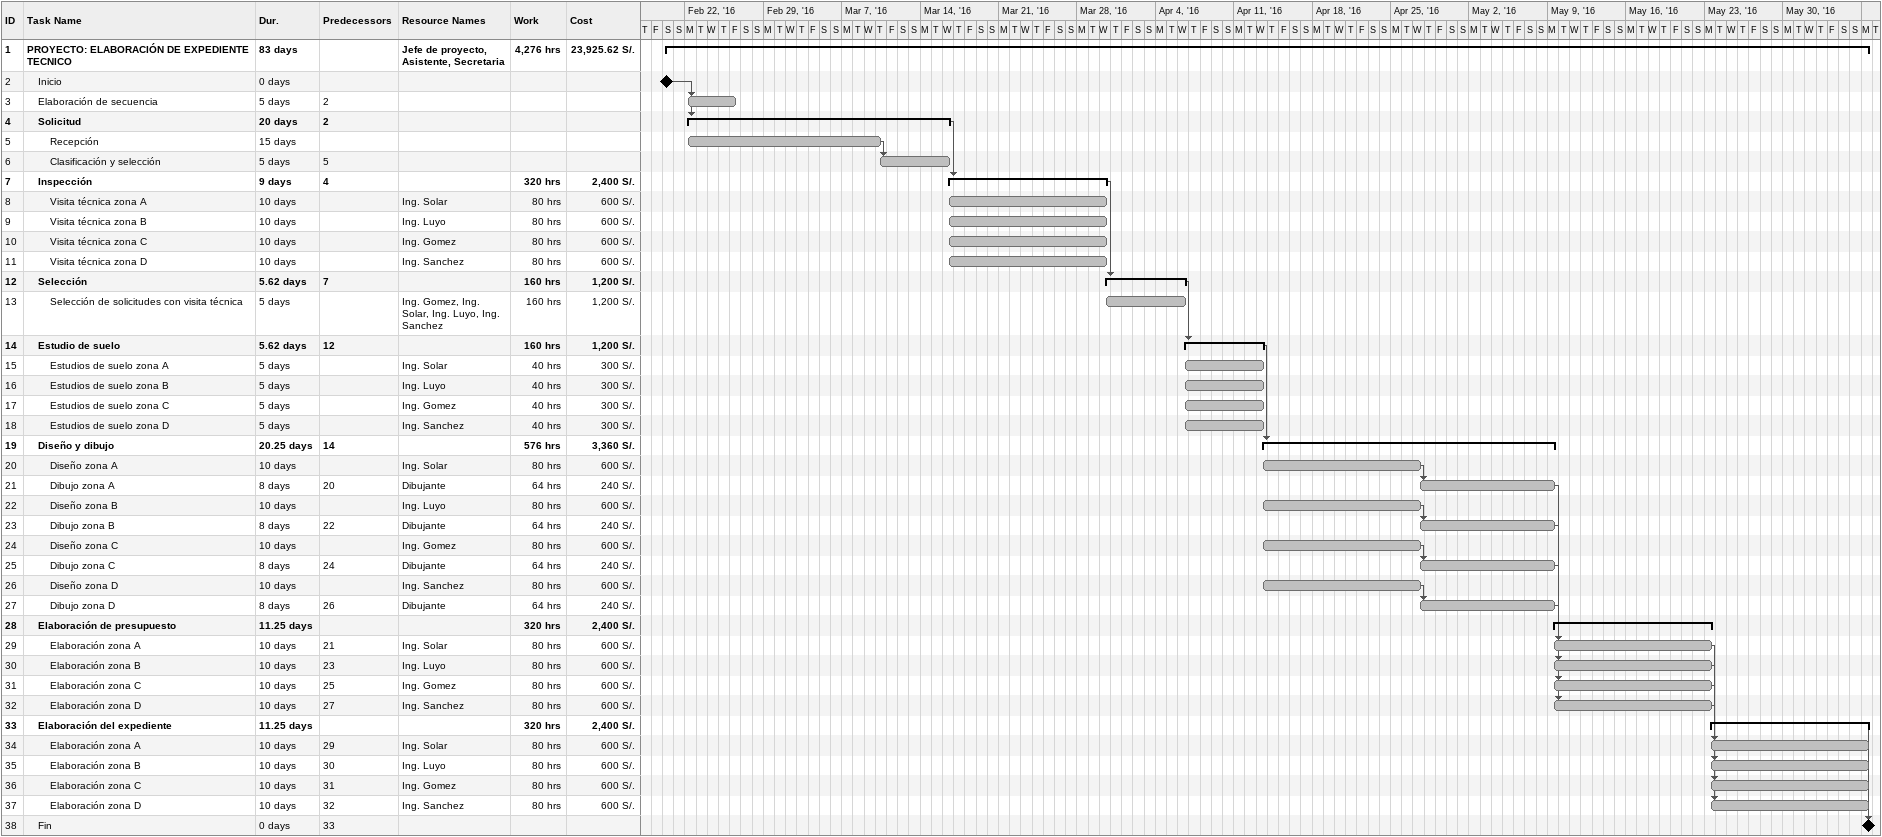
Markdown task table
| ID | Level | Task | Duration | Start | Finish | Predecessors | Resources | Work (h) | Cost (S/.) |
|---|---|---|---|---|---|---|---|---|---|
| 1 | 1 | **PROYECTO: ELABORACIÓN DE EXPEDIENTE TECNICO** | 83d | 2016-02-20 | 2016-06-06 |  | Jefe de proyecto, Asistente, Secretaria | 4276 | 23925.62 |
| 2 | 2 | Inicio | 0d | 2016-02-20 | 2016-02-20 |  |  |  |  |
| 3 | 2 | Elaboración de secuencia | 5d | 2016-02-22 | 2016-02-26 | 2 |  |  |  |
| 4 | 2 | **Solicitud** | 20d | 2016-02-22 | 2016-03-16 | 2 |  |  |  |
| 5 | 3 | Recepción | 15d | 2016-02-22 | 2016-03-10 |  |  |  |  |
| 6 | 3 | Clasificación y selección | 5d | 2016-03-10 | 2016-03-16 | 5 |  |  |  |
| 7 | 2 | **Inspección** | 9d | 2016-03-16 | 2016-03-30 | 4 |  | 320 | 2400 |
| 8 | 3 | Visita técnica zona A | 10d | 2016-03-16 | 2016-03-30 |  | Ing. Solar | 80 | 600 |
| 9 | 3 | Visita técnica zona B | 10d | 2016-03-16 | 2016-03-30 |  | Ing. Luyo | 80 | 600 |
| 10 | 3 | Visita técnica zona C | 10d | 2016-03-16 | 2016-03-30 |  | Ing. Gomez | 80 | 600 |
| 11 | 3 | Visita técnica zona D | 10d | 2016-03-16 | 2016-03-30 |  | Ing. Sanchez | 80 | 600 |
| 12 | 2 | **Selección** | 5.62d | 2016-03-30 | 2016-04-06 | 7 |  | 160 | 1200 |
| 13 | 3 | Selección de solicitudes con visita técnica | 5d | 2016-03-30 | 2016-04-06 |  | Ing. Gomez, Ing. Solar, Ing. Luyo, Ing. Sanchez | 160 | 1200 |
| 14 | 2 | **Estudio de suelo** | 5.62d | 2016-04-06 | 2016-04-13 | 12 |  | 160 | 1200 |
| 15 | 3 | Estudios de suelo zona A | 5d | 2016-04-06 | 2016-04-13 |  | Ing. Solar | 40 | 300 |
| 16 | 3 | Estudios de suelo zona B | 5d | 2016-04-06 | 2016-04-13 |  | Ing. Luyo | 40 | 300 |
| 17 | 3 | Estudios de suelo zona C | 5d | 2016-04-06 | 2016-04-13 |  | Ing. Gomez | 40 | 300 |
| 18 | 3 | Estudios de suelo zona D | 5d | 2016-04-06 | 2016-04-13 |  | Ing. Sanchez | 40 | 300 |
| 19 | 2 | **Diseño y dibujo** | 20.25d | 2016-04-13 | 2016-05-09 | 14 |  | 576 | 3360 |
| 20 | 3 | Diseño zona A | 10d | 2016-04-13 | 2016-04-27 |  | Ing. Solar | 80 | 600 |
| 21 | 3 | Dibujo zona A | 8d | 2016-04-27 | 2016-05-09 | 20 | Dibujante | 64 | 240 |
| 22 | 3 | Diseño zona B | 10d | 2016-04-13 | 2016-04-27 |  | Ing. Luyo | 80 | 600 |
| 23 | 3 | Dibujo zona B | 8d | 2016-04-27 | 2016-05-09 | 22 | Dibujante | 64 | 240 |
| 24 | 3 | Diseño zona C | 10d | 2016-04-13 | 2016-04-27 |  | Ing. Gomez | 80 | 600 |
| 25 | 3 | Dibujo zona C | 8d | 2016-04-27 | 2016-05-09 | 24 | Dibujante | 64 | 240 |
| 26 | 3 | Diseño zona D | 10d | 2016-04-13 | 2016-04-27 |  | Ing. Sanchez | 80 | 600 |
| 27 | 3 | Dibujo zona D | 8d | 2016-04-27 | 2016-05-09 | 26 | Dibujante | 64 | 240 |
| 28 | 2 | **Elaboración de presupuesto** | 11.25d | 2016-05-09 | 2016-05-23 |  |  | 320 | 2400 |
| 29 | 3 | Elaboración zona A | 10d | 2016-05-09 | 2016-05-23 | 21 | Ing. Solar | 80 | 600 |
| 30 | 3 | Elaboración zona B | 10d | 2016-05-09 | 2016-05-23 | 23 | Ing. Luyo | 80 | 600 |
| 31 | 3 | Elaboración zona C | 10d | 2016-05-09 | 2016-05-23 | 25 | Ing. Gomez | 80 | 600 |
| 32 | 3 | Elaboración zona D | 10d | 2016-05-09 | 2016-05-23 | 27 | Ing. Sanchez | 80 | 600 |
| 33 | 2 | **Elaboración del expediente** | 11.25d | 2016-05-23 | 2016-06-06 |  |  | 320 | 2400 |
| 34 | 3 | Elaboración zona A | 10d | 2016-05-23 | 2016-06-06 | 29 | Ing. Solar | 80 | 600 |
| 35 | 3 | Elaboración zona B | 10d | 2016-05-23 | 2016-06-06 | 30 | Ing. Luyo | 80 | 600 |
| 36 | 3 | Elaboración zona C | 10d | 2016-05-23 | 2016-06-06 | 31 | Ing. Gomez | 80 | 600 |
| 37 | 3 | Elaboración zona D | 10d | 2016-05-23 | 2016-06-06 | 32 | Ing. Sanchez | 80 | 600 |
| 38 | 2 | Fin | 0d | 2016-06-06 | 2016-06-06 | 33 |  |  |  |
